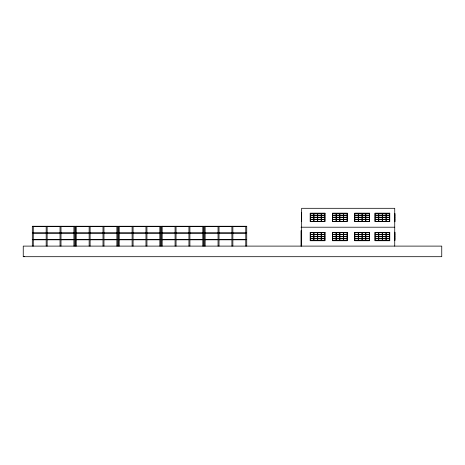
<?xml version="1.0" encoding="UTF-8"?>
<svg xmlns="http://www.w3.org/2000/svg" width="465" height="465" viewBox="0 0 465 465"><rect width="100%" height="100%" fill="white"/><g stroke="black" fill="none" stroke-linecap="round" stroke-linejoin="round"><path stroke-width="0.7" d="M23.25 256.697L441.75 256.697L441.75 246.107L23.25 246.107L23.25 256.697L24.686 256.488M301.657 212.889L301.657 221.27M301.442 213.028L301.442 214.842M394.733 213.418L394.733 221.805M394.948 213.563L394.948 215.371M301.442 215.126L301.442 216.934M394.948 215.661L394.948 217.469M301.442 217.225L301.442 219.032M394.948 217.754L394.948 219.561M301.442 219.317L301.442 221.131M394.948 219.852L394.948 221.66M32.318 226.577L74.865 226.577M75.284 226.577L117.831 226.577M118.25 226.577L160.797 226.577M161.216 226.577L203.763 226.577M204.181 226.577L246.729 226.577M301.035 227.205L394.733 227.205M301.657 230.669L301.035 230.669L301.035 246.107M301.657 231.785L301.657 240.434M301.442 231.93L301.442 240.289M394.733 232.151L394.733 240.533M394.948 232.291L394.948 234.104M32.318 232.872L74.865 232.872M75.284 232.872L117.831 232.872M118.25 232.872L160.797 232.872M161.216 232.872L203.763 232.872M204.181 232.872L246.729 232.872M33.282 233.192L46.18 233.192L46.18 239.492M47.145 233.192L60.037 233.192L60.037 239.492M61.002 233.192L73.9 233.192L73.9 239.492M76.248 233.192L89.146 233.192L89.146 239.492M90.111 233.192L103.003 233.192L103.003 239.492M103.968 233.192L116.866 233.192L116.866 239.492M119.214 233.192L132.112 233.192L132.112 239.492M133.077 233.192L145.969 233.192L145.969 239.492M146.934 233.192L159.832 233.192L159.832 239.492M162.18 233.192L175.078 233.192L175.078 239.492M176.043 233.192L188.935 233.192L188.935 239.492M189.9 233.192L202.798 233.192L202.798 239.492M205.146 233.192L218.044 233.192L218.044 239.492M219.009 233.192L231.901 233.192L231.901 239.492M232.866 233.192L245.764 233.192L245.764 239.492M394.948 234.389L394.948 236.197M394.948 236.487L394.948 238.295M394.948 238.58L394.948 240.388M32.318 239.492L74.865 239.492M75.284 239.492L117.831 239.492M118.25 239.492L160.797 239.492M161.216 239.492L203.763 239.492M204.181 239.492L246.729 239.492M33.282 239.806L46.18 239.806L46.18 246.107M47.145 239.806L60.037 239.806L60.037 246.107M61.002 239.806L73.9 239.806L73.9 246.107M76.248 239.806L89.146 239.806L89.146 246.107M90.111 239.806L103.003 239.806L103.003 246.107M103.968 239.806L116.866 239.806L116.866 246.107M119.214 239.806L132.112 239.806L132.112 246.107M133.077 239.806L145.969 239.806L145.969 246.107M146.934 239.806L159.832 239.806L159.832 246.107M162.18 239.806L175.078 239.806L175.078 246.107M176.043 239.806L188.935 239.806L188.935 246.107M189.9 239.806L202.798 239.806L202.798 246.107M205.146 239.806L218.044 239.806L218.044 246.107M219.009 239.806L231.901 239.806L231.901 246.107M232.866 239.806L245.764 239.806L245.764 246.107M394.733 246.107L394.733 208.303L301.657 208.303L301.657 246.107M246.729 246.107L246.729 226.257L204.181 226.257L204.181 246.107M245.764 226.577L245.764 232.872M232.866 226.257L232.866 246.107M231.901 226.577L231.901 232.872M219.009 226.257L219.009 246.107M218.044 226.577L218.044 232.872M205.146 226.257L205.146 246.107M203.763 246.107L203.763 226.257L161.216 226.257L161.216 246.107M202.798 226.577L202.798 232.872M189.9 226.257L189.9 246.107M188.935 226.577L188.935 232.872M176.043 226.257L176.043 246.107M175.078 226.577L175.078 232.872M162.18 226.257L162.18 246.107M160.797 246.107L160.797 226.257L118.25 226.257L118.25 246.107M159.832 226.577L159.832 232.872M146.934 226.257L146.934 246.107M145.969 226.577L145.969 232.872M133.077 226.257L133.077 246.107M132.112 226.577L132.112 232.872M119.214 226.257L119.214 246.107M117.831 246.107L117.831 226.257L75.284 226.257L75.284 246.107M116.866 226.577L116.866 232.872M103.968 226.257L103.968 246.107M103.003 226.577L103.003 232.872M90.111 226.257L90.111 246.107M89.146 226.577L89.146 232.872M76.248 226.257L76.248 246.107M74.865 246.107L74.865 226.257L32.318 226.257L32.318 246.107M73.9 226.577L73.9 232.872M61.002 226.257L61.002 246.107M60.037 226.577L60.037 232.872M47.145 226.257L47.145 246.107M46.18 226.577L46.18 232.872M33.282 226.257L33.282 246.107M324.971 213.185L310.19 213.185L310.19 221.573L324.971 221.573L324.971 213.185M347.227 213.185L332.446 213.185L332.446 221.573L347.227 221.573L347.227 213.185M369.483 213.185L354.702 213.185L354.702 221.573L369.483 221.573L369.483 213.185M389.769 213.185L374.988 213.185L374.988 221.573L389.769 221.573L389.769 213.185M313.741 213.33L310.329 213.33L310.329 215.138L313.741 215.138L313.741 213.33M317.432 213.33L314.026 213.33L314.026 215.138L317.432 215.138L317.432 213.33M321.129 213.33L317.723 213.33L317.723 215.138L321.129 215.138L321.129 213.33M324.826 213.33L321.42 213.33L321.42 215.138L324.826 215.138L324.826 213.33M335.997 213.33L332.591 213.33L332.591 215.138L335.997 215.138L335.997 213.33M339.694 213.33L336.282 213.33L336.282 215.138L339.694 215.138L339.694 213.33M343.385 213.33L339.979 213.33L339.979 215.138L343.385 215.138L343.385 213.33M347.082 213.33L343.676 213.33L343.676 215.138L347.082 215.138L347.082 213.33M358.253 213.33L354.847 213.33L354.847 215.138L358.253 215.138L358.253 213.33M361.95 213.33L358.544 213.33L358.544 215.138L361.95 215.138L361.95 213.33M365.647 213.33L362.235 213.33L362.235 215.138L365.647 215.138L365.647 213.33M369.344 213.33L365.932 213.33L365.932 215.138L369.344 215.138L369.344 213.33M378.539 213.33L375.133 213.33L375.133 215.138L378.539 215.138L378.539 213.33M382.236 213.33L378.83 213.33L378.83 215.138L382.236 215.138L382.236 213.33M385.933 213.33L382.521 213.33L382.521 215.138L385.933 215.138L385.933 213.33M389.624 213.33L386.217 213.33L386.217 215.138L389.624 215.138L389.624 213.33M313.741 215.423L310.329 215.423L310.329 217.236L313.741 217.236L313.741 215.423M317.432 215.423L314.026 215.423L314.026 217.236L317.432 217.236L317.432 215.423M321.129 215.423L317.723 215.423L317.723 217.236L321.129 217.236L321.129 215.423M324.826 215.423L321.42 215.423L321.42 217.236L324.826 217.236L324.826 215.423M335.997 215.423L332.591 215.423L332.591 217.236L335.997 217.236L335.997 215.423M339.694 215.423L336.282 215.423L336.282 217.236L339.694 217.236L339.694 215.423M343.385 215.423L339.979 215.423L339.979 217.236L343.385 217.236L343.385 215.423M347.082 215.423L343.676 215.423L343.676 217.236L347.082 217.236L347.082 215.423M358.253 215.423L354.847 215.423L354.847 217.236L358.253 217.236L358.253 215.423M361.95 215.423L358.544 215.423L358.544 217.236L361.95 217.236L361.95 215.423M365.647 215.423L362.235 215.423L362.235 217.236L365.647 217.236L365.647 215.423M369.344 215.423L365.932 215.423L365.932 217.236L369.344 217.236L369.344 215.423M378.539 215.423L375.133 215.423L375.133 217.236L378.539 217.236L378.539 215.423M382.236 215.423L378.83 215.423L378.83 217.236L382.236 217.236L382.236 215.423M385.933 215.423L382.521 215.423L382.521 217.236L385.933 217.236L385.933 215.423M389.624 215.423L386.217 215.423L386.217 217.236L389.624 217.236L389.624 215.423M313.741 217.521L310.329 217.521L310.329 219.329L313.741 219.329L313.741 217.521M317.432 217.521L314.026 217.521L314.026 219.329L317.432 219.329L317.432 217.521M321.129 217.521L317.723 217.521L317.723 219.329L321.129 219.329L321.129 217.521M324.826 217.521L321.42 217.521L321.42 219.329L324.826 219.329L324.826 217.521M335.997 217.521L332.591 217.521L332.591 219.329L335.997 219.329L335.997 217.521M339.694 217.521L336.282 217.521L336.282 219.329L339.694 219.329L339.694 217.521M343.385 217.521L339.979 217.521L339.979 219.329L343.385 219.329L343.385 217.521M347.082 217.521L343.676 217.521L343.676 219.329L347.082 219.329L347.082 217.521M358.253 217.521L354.847 217.521L354.847 219.329L358.253 219.329L358.253 217.521M361.95 217.521L358.544 217.521L358.544 219.329L361.95 219.329L361.95 217.521M365.647 217.521L362.235 217.521L362.235 219.329L365.647 219.329L365.647 217.521M369.344 217.521L365.932 217.521L365.932 219.329L369.344 219.329L369.344 217.521M378.539 217.521L375.133 217.521L375.133 219.329L378.539 219.329L378.539 217.521M382.236 217.521L378.83 217.521L378.83 219.329L382.236 219.329L382.236 217.521M385.933 217.521L382.521 217.521L382.521 219.329L385.933 219.329L385.933 217.521M389.624 217.521L386.217 217.521L386.217 219.329L389.624 219.329L389.624 217.521M313.741 219.62L310.329 219.62L310.329 221.427L313.741 221.427L313.741 219.62M317.432 219.62L314.026 219.62L314.026 221.427L317.432 221.427L317.432 219.62M321.129 219.62L317.723 219.62L317.723 221.427L321.129 221.427L321.129 219.62M324.826 219.62L321.42 219.62L321.42 221.427L324.826 221.427L324.826 219.62M335.997 219.62L332.591 219.62L332.591 221.427L335.997 221.427L335.997 219.62M339.694 219.62L336.282 219.62L336.282 221.427L339.694 221.427L339.694 219.62M343.385 219.62L339.979 219.62L339.979 221.427L343.385 221.427L343.385 219.62M347.082 219.62L343.676 219.62L343.676 221.427L347.082 221.427L347.082 219.62M358.253 219.62L354.847 219.62L354.847 221.427L358.253 221.427L358.253 219.62M361.95 219.62L358.544 219.62L358.544 221.427L361.95 221.427L361.95 219.62M365.647 219.62L362.235 219.62L362.235 221.427L365.647 221.427L365.647 219.62M369.344 219.62L365.932 219.62L365.932 221.427L369.344 221.427L369.344 219.62M378.539 219.62L375.133 219.62L375.133 221.427L378.539 221.427L378.539 219.62M382.236 219.62L378.83 219.62L378.83 221.427L382.236 221.427L382.236 219.62M385.933 219.62L382.521 219.62L382.521 221.427L385.933 221.427L385.933 219.62M389.624 219.62L386.217 219.62L386.217 221.427L389.624 221.427L389.624 219.62M324.971 232.349L310.19 232.349L310.19 240.731L324.971 240.731L324.971 232.349M347.227 232.349L332.446 232.349L332.446 240.731L347.227 240.731L347.227 232.349M369.483 232.349L354.702 232.349L354.702 240.731L369.483 240.731L369.483 232.349M389.769 232.349L374.988 232.349L374.988 240.731L389.769 240.731L389.769 232.349M313.741 232.488L310.329 232.488L310.329 234.302L313.741 234.302L313.741 232.488M317.432 232.488L314.026 232.488L314.026 234.302L317.432 234.302L317.432 232.488M321.129 232.488L317.723 232.488L317.723 234.302L321.129 234.302L321.129 232.488M324.826 232.488L321.42 232.488L321.42 234.302L324.826 234.302L324.826 232.488M335.997 232.488L332.591 232.488L332.591 234.302L335.997 234.302L335.997 232.488M339.694 232.488L336.282 232.488L336.282 234.302L339.694 234.302L339.694 232.488M343.385 232.488L339.979 232.488L339.979 234.302L343.385 234.302L343.385 232.488M347.082 232.488L343.676 232.488L343.676 234.302L347.082 234.302L347.082 232.488M358.253 232.488L354.847 232.488L354.847 234.302L358.253 234.302L358.253 232.488M361.95 232.488L358.544 232.488L358.544 234.302L361.95 234.302L361.95 232.488M365.647 232.488L362.235 232.488L362.235 234.302L365.647 234.302L365.647 232.488M369.344 232.488L365.932 232.488L365.932 234.302L369.344 234.302L369.344 232.488M378.539 232.488L375.133 232.488L375.133 234.302L378.539 234.302L378.539 232.488M382.236 232.488L378.83 232.488L378.83 234.302L382.236 234.302L382.236 232.488M385.933 232.488L382.521 232.488L382.521 234.302L385.933 234.302L385.933 232.488M389.624 232.488L386.217 232.488L386.217 234.302L389.624 234.302L389.624 232.488M313.741 234.587L310.329 234.587L310.329 236.394L313.741 236.394L313.741 234.587M317.432 234.587L314.026 234.587L314.026 236.394L317.432 236.394L317.432 234.587M321.129 234.587L317.723 234.587L317.723 236.394L321.129 236.394L321.129 234.587M324.826 234.587L321.42 234.587L321.42 236.394L324.826 236.394L324.826 234.587M335.997 234.587L332.591 234.587L332.591 236.394L335.997 236.394L335.997 234.587M339.694 234.587L336.282 234.587L336.282 236.394L339.694 236.394L339.694 234.587M343.385 234.587L339.979 234.587L339.979 236.394L343.385 236.394L343.385 234.587M347.082 234.587L343.676 234.587L343.676 236.394L347.082 236.394L347.082 234.587M358.253 234.587L354.847 234.587L354.847 236.394L358.253 236.394L358.253 234.587M361.95 234.587L358.544 234.587L358.544 236.394L361.95 236.394L361.95 234.587M365.647 234.587L362.235 234.587L362.235 236.394L365.647 236.394L365.647 234.587M369.344 234.587L365.932 234.587L365.932 236.394L369.344 236.394L369.344 234.587M378.539 234.587L375.133 234.587L375.133 236.394L378.539 236.394L378.539 234.587M382.236 234.587L378.83 234.587L378.83 236.394L382.236 236.394L382.236 234.587M385.933 234.587L382.521 234.587L382.521 236.394L385.933 236.394L385.933 234.587M389.624 234.587L386.217 234.587L386.217 236.394L389.624 236.394L389.624 234.587M313.741 236.685L310.329 236.685L310.329 238.493L313.741 238.493L313.741 236.685M317.432 236.685L314.026 236.685L314.026 238.493L317.432 238.493L317.432 236.685M321.129 236.685L317.723 236.685L317.723 238.493L321.129 238.493L321.129 236.685M324.826 236.685L321.42 236.685L321.42 238.493L324.826 238.493L324.826 236.685M335.997 236.685L332.591 236.685L332.591 238.493L335.997 238.493L335.997 236.685M339.694 236.685L336.282 236.685L336.282 238.493L339.694 238.493L339.694 236.685M343.385 236.685L339.979 236.685L339.979 238.493L343.385 238.493L343.385 236.685M347.082 236.685L343.676 236.685L343.676 238.493L347.082 238.493L347.082 236.685M358.253 236.685L354.847 236.685L354.847 238.493L358.253 238.493L358.253 236.685M361.95 236.685L358.544 236.685L358.544 238.493L361.95 238.493L361.95 236.685M365.647 236.685L362.235 236.685L362.235 238.493L365.647 238.493L365.647 236.685M369.344 236.685L365.932 236.685L365.932 238.493L369.344 238.493L369.344 236.685M378.539 236.685L375.133 236.685L375.133 238.493L378.539 238.493L378.539 236.685M382.236 236.685L378.83 236.685L378.83 238.493L382.236 238.493L382.236 236.685M385.933 236.685L382.521 236.685L382.521 238.493L385.933 238.493L385.933 236.685M389.624 236.685L386.217 236.685L386.217 238.493L389.624 238.493L389.624 236.685M313.741 238.778L310.329 238.778L310.329 240.591L313.741 240.591L313.741 238.778M317.432 238.778L314.026 238.778L314.026 240.591L317.432 240.591L317.432 238.778M321.129 238.778L317.723 238.778L317.723 240.591L321.129 240.591L321.129 238.778M324.826 238.778L321.42 238.778L321.42 240.591L324.826 240.591L324.826 238.778M335.997 238.778L332.591 238.778L332.591 240.591L335.997 240.591L335.997 238.778M339.694 238.778L336.282 238.778L336.282 240.591L339.694 240.591L339.694 238.778M343.385 238.778L339.979 238.778L339.979 240.591L343.385 240.591L343.385 238.778M347.082 238.778L343.676 238.778L343.676 240.591L347.082 240.591L347.082 238.778M358.253 238.778L354.847 238.778L354.847 240.591L358.253 240.591L358.253 238.778M361.95 238.778L358.544 238.778L358.544 240.591L361.95 240.591L361.95 238.778M365.647 238.778L362.235 238.778L362.235 240.591L365.647 240.591L365.647 238.778M369.344 238.778L365.932 238.778L365.932 240.591L369.344 240.591L369.344 238.778M378.539 238.778L375.133 238.778L375.133 240.591L378.539 240.591L378.539 238.778M382.236 238.778L378.83 238.778L378.83 240.591L382.236 240.591L382.236 238.778M385.933 238.778L382.521 238.778L382.521 240.591L385.933 240.591L385.933 238.778M389.624 238.778L386.217 238.778L386.217 240.591L389.624 240.591L389.624 238.778"/></g></svg>
